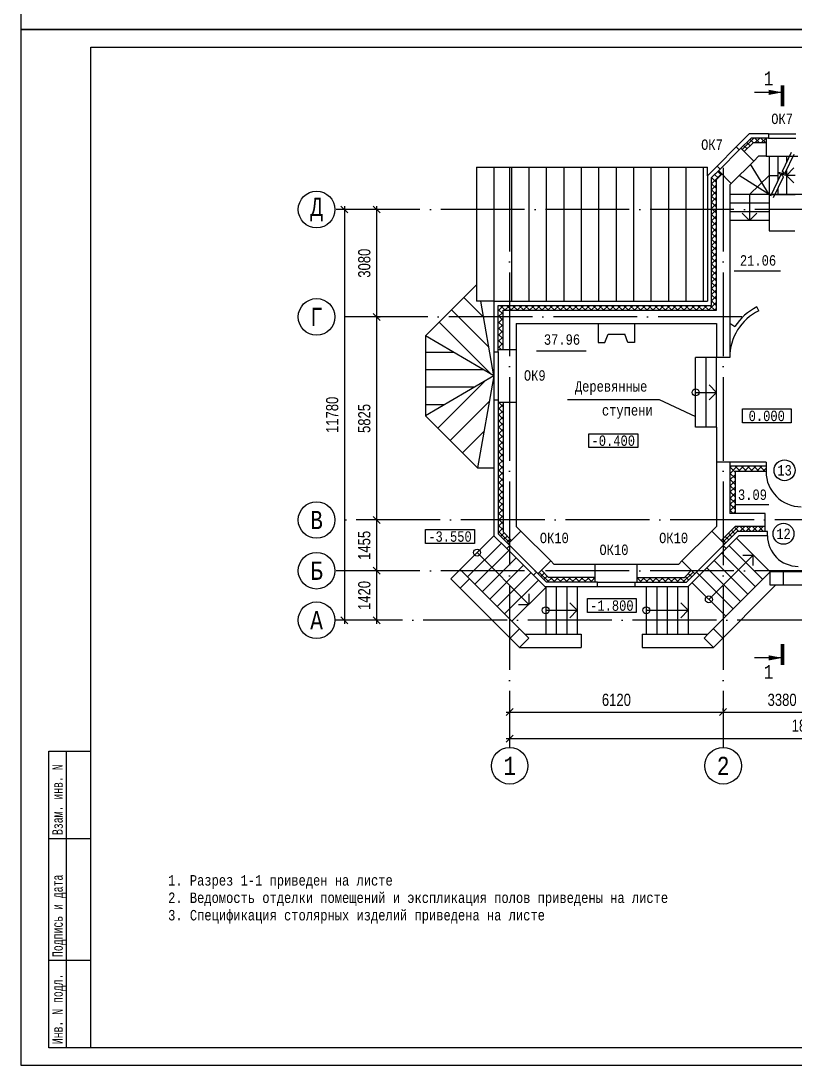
# Model space of a CAD drawing. Extents: x 0 to 84000, y 0 to 59400.
# Drawn here: x 0 to 22192, y 0 to 29950 of the extents above; entities that cross this region are included whole.
import ezdxf
from ezdxf.enums import TextEntityAlignment as Align

# ---------------------------------------------------------------- set-up
doc = ezdxf.new("R2010")
doc.units = 0
doc.header["$LTSCALE"] = 100
doc.header["$MEASUREMENT"] = 0
doc.linetypes.add('ACAD_ISO04W100', pattern=[30, 24, -3, 0, -3])
doc.layers.get('0').update_dxf_attribs({"linetype": 'CONTINUOUS'})
doc.layers.get('DEFPOINTS').update_dxf_attribs({"linetype": 'CONTINUOUS'})
doc.layers.add('55', color=250, linetype='CONTINUOUS')
doc.styles.add('1', font='TXT', dxfattribs={"width": 0.8})
doc.styles.add('STYLE1', font='monotxt.shx', dxfattribs={"width": 0.8})
doc.dimstyles.get("Standard").update_dxf_attribs({"dimtxt": 0.18, "dimasz": 0.18, "dimexe": 0.18, "dimexo": 0.0625, "dimgap": 0.09, "dimtad": 0, "dimtih": 1, "dimtoh": 1, "dimdec": 4, "dimzin": 0, "dimdsep": 46, "dimtxsty": 'Standard', "dimcen": 0.09, "dimadec": 0, "dimazin": 0, "dimtfac": 1, "dimtdec": 4, "dimtofl": 0, "dimtmove": 0, "dimatfit": 3, "dimfxl": 1, "dimtolj": 1, "dimtzin": 0, "dimarcsym": 0})

# ---------------------------------------------------------------- blocks, each defined once
blk = doc.blocks.new('_OBLIQUE')
at = {"color": 0, "linetype": 'ByBlock'}
blk.add_line((-0.5, -0.5), (0.5, 0.5), dxfattribs=at)
blk = doc.blocks.new('*D1')
at = {"layer": '55', "color": 0, "linetype": 'Continuous', "lineweight": -2, "transparency": 16777216}
for p, q in [((10195, 24640), (10195, 21360)), ((10145, 24540), (10095, 24540)), ((10145, 21460), (10095, 21460))]:
    blk.add_line(p, q, dxfattribs=at)
at = {"layer": 'DEFPOINTS', "color": 0, "linetype": 'Continuous', "transparency": 16777216}
for p in [(10195, 24540), (10195, 21460), (10195, 21460)]:
    blk.add_point(p, dxfattribs=at)
at = {"layer": '55', "color": 0, "linetype": 'Continuous', "lineweight": -2, "transparency": 16777216, "xscale": 200, "yscale": 200, "zscale": 200}
for p, rotation in [((10195, 24540), 90), ((10195, 21460), 270)]:
    blk.add_blockref('_OBLIQUE', p, dxfattribs=dict(at, rotation=rotation))
at = {"layer": '55', "color": 0, "linetype": 'Continuous', "transparency": 16777216, "insert": (9845, 23000), "char_height": 350, "attachment_point": 5, "rotation": 90, "style": '1'}
blk.add_mtext('\\A1;3080', dxfattribs=at)
blk = doc.blocks.new('*D2')
at = {"layer": '55', "color": 0, "linetype": 'Continuous', "lineweight": -2, "transparency": 16777216}
for p, q in [((10195, 21560), (10195, 15535)), ((10245, 21460), (10295, 21460)), ((10145, 15635), (10095, 15635))]:
    blk.add_line(p, q, dxfattribs=at)
at = {"layer": 'DEFPOINTS', "color": 0, "linetype": 'Continuous', "transparency": 16777216}
for p in [(10195, 21460), (10195, 15635), (10195, 15635)]:
    blk.add_point(p, dxfattribs=at)
at = {"layer": '55', "color": 0, "linetype": 'Continuous', "lineweight": -2, "transparency": 16777216, "xscale": 200, "yscale": 200, "zscale": 200}
for p, rotation in [((10195, 21460), 90), ((10195, 15635), 270)]:
    blk.add_blockref('_OBLIQUE', p, dxfattribs=dict(at, rotation=rotation))
at = {"layer": '55', "color": 0, "linetype": 'Continuous', "transparency": 16777216, "insert": (9845, 18547), "char_height": 350, "attachment_point": 5, "rotation": 90, "style": '1'}
blk.add_mtext('\\A1;5825', dxfattribs=at)
blk = doc.blocks.new('*D3')
at = {"layer": '55', "color": 0, "linetype": 'Continuous', "lineweight": -2, "transparency": 16777216}
for p, q in [((10145, 15635), (10095, 15635)), ((10195, 15735), (10195, 14080)), ((10145, 14180), (10095, 14180))]:
    blk.add_line(p, q, dxfattribs=at)
at = {"layer": 'DEFPOINTS', "color": 0, "linetype": 'Continuous', "transparency": 16777216}
for p in [(10195, 15635), (10195, 14180), (10195, 14180)]:
    blk.add_point(p, dxfattribs=at)
at = {"layer": '55', "color": 0, "linetype": 'Continuous', "lineweight": -2, "transparency": 16777216, "xscale": 200, "yscale": 200, "zscale": 200}
for p, rotation in [((10195, 15635), 90), ((10195, 14180), 270)]:
    blk.add_blockref('_OBLIQUE', p, dxfattribs=dict(at, rotation=rotation))
at = {"layer": '55', "color": 0, "linetype": 'Continuous', "transparency": 16777216, "insert": (9845, 14907), "char_height": 350, "attachment_point": 5, "rotation": 90, "style": '1'}
blk.add_mtext('\\A1;1455', dxfattribs=at)
blk = doc.blocks.new('*D4')
at = {"layer": '55', "color": 0, "linetype": 'Continuous', "lineweight": -2, "transparency": 16777216}
for p, q in [((10145, 14180), (10095, 14180)), ((10195, 14280), (10195, 12660)), ((10145, 12760), (10095, 12760))]:
    blk.add_line(p, q, dxfattribs=at)
at = {"layer": 'DEFPOINTS', "color": 0, "linetype": 'Continuous', "transparency": 16777216}
for p in [(10195, 14180), (10195, 12760), (10195, 12760)]:
    blk.add_point(p, dxfattribs=at)
at = {"layer": '55', "color": 0, "linetype": 'Continuous', "lineweight": -2, "transparency": 16777216, "xscale": 200, "yscale": 200, "zscale": 200}
for p, rotation in [((10195, 14180), 90), ((10195, 12760), 270)]:
    blk.add_blockref('_OBLIQUE', p, dxfattribs=dict(at, rotation=rotation))
at = {"layer": '55', "color": 0, "linetype": 'Continuous', "transparency": 16777216, "insert": (9845, 13470), "char_height": 350, "attachment_point": 5, "rotation": 90, "style": '1'}
blk.add_mtext('\\A1;1420', dxfattribs=at)
blk = doc.blocks.new('*D5')
at = {"layer": '55', "color": 0, "linetype": 'Continuous', "lineweight": -2, "transparency": 16777216}
for p, q in [((9275, 24640), (9275, 12660)), ((9225, 24540), (9175, 24540)), ((9225, 12760), (9175, 12760))]:
    blk.add_line(p, q, dxfattribs=at)
at = {"layer": 'DEFPOINTS', "color": 0, "linetype": 'Continuous', "transparency": 16777216}
for p in [(9275, 24540), (9275, 12760), (9275, 12760)]:
    blk.add_point(p, dxfattribs=at)
at = {"layer": '55', "color": 0, "linetype": 'Continuous', "lineweight": -2, "transparency": 16777216, "xscale": 200, "yscale": 200, "zscale": 200}
for p, rotation in [((9275, 24540), 90), ((9275, 12760), 270)]:
    blk.add_blockref('_OBLIQUE', p, dxfattribs=dict(at, rotation=rotation))
at = {"layer": '55', "color": 0, "linetype": 'Continuous', "transparency": 16777216, "insert": (8925, 18650), "char_height": 350, "attachment_point": 5, "rotation": 90, "style": '1'}
blk.add_mtext('\\A1;11780', dxfattribs=at)
blk = doc.blocks.new('*D7')
at = {"layer": '55', "color": 0, "linetype": 'Continuous', "lineweight": -2, "transparency": 16777216}
for p, q in [((20130, 10175), (20130, 10225)), ((13910, 10125), (20230, 10125)), ((14010, 10075), (14010, 10025))]:
    blk.add_line(p, q, dxfattribs=at)
at = {"layer": 'DEFPOINTS', "color": 0, "linetype": 'Continuous', "transparency": 16777216}
for p in [(14010, 10125), (20130, 10125), (20130, 10125)]:
    blk.add_point(p, dxfattribs=at)
at = {"layer": '55', "color": 0, "linetype": 'Continuous', "lineweight": -2, "transparency": 16777216, "xscale": 200, "yscale": 200, "zscale": 200, "rotation": 180}
blk.add_blockref('_OBLIQUE', (14010, 10125), dxfattribs=at)
at = {"layer": '55', "color": 0, "linetype": 'Continuous', "lineweight": -2, "transparency": 16777216, "xscale": 200, "yscale": 200, "zscale": 200}
blk.add_blockref('_OBLIQUE', (20130, 10125), dxfattribs=at)
at = {"layer": '55', "color": 0, "linetype": 'Continuous', "transparency": 16777216, "insert": (17070, 10475), "char_height": 350, "attachment_point": 5, "style": '1'}
blk.add_mtext('\\A1;6120', dxfattribs=at)
blk = doc.blocks.new('*D8')
at = {"layer": '55', "color": 0, "linetype": 'Continuous', "lineweight": -2, "transparency": 16777216}
for p, q in [((20130, 10175), (20130, 10225)), ((23510, 10175), (23510, 10225)), ((20030, 10125), (23610, 10125))]:
    blk.add_line(p, q, dxfattribs=at)
at = {"layer": 'DEFPOINTS', "color": 0, "linetype": 'Continuous', "transparency": 16777216}
for p in [(20130, 10125), (23510, 10125), (23510, 10125)]:
    blk.add_point(p, dxfattribs=at)
at = {"layer": '55', "color": 0, "linetype": 'Continuous', "lineweight": -2, "transparency": 16777216, "xscale": 200, "yscale": 200, "zscale": 200, "rotation": 180}
blk.add_blockref('_OBLIQUE', (20130, 10125), dxfattribs=at)
at = {"layer": '55', "color": 0, "linetype": 'Continuous', "lineweight": -2, "transparency": 16777216, "xscale": 200, "yscale": 200, "zscale": 200}
blk.add_blockref('_OBLIQUE', (23510, 10125), dxfattribs=at)
at = {"layer": '55', "color": 0, "linetype": 'Continuous', "transparency": 16777216, "insert": (21820, 10475), "char_height": 350, "attachment_point": 5, "style": '1'}
blk.add_mtext('\\A1;3380', dxfattribs=at)
blk = doc.blocks.new('*D11')
at = {"layer": '55', "color": 0, "linetype": 'Continuous', "lineweight": -2, "transparency": 16777216}
for p, q in [((13910, 9365), (32450, 9365)), ((14010, 9315), (14010, 9265)), ((32350, 9415), (32350, 9465))]:
    blk.add_line(p, q, dxfattribs=at)
at = {"layer": 'DEFPOINTS', "color": 0, "linetype": 'Continuous', "transparency": 16777216}
for p in [(14010, 9365), (32350, 9365), (32350, 9365)]:
    blk.add_point(p, dxfattribs=at)
at = {"layer": '55', "color": 0, "linetype": 'Continuous', "lineweight": -2, "transparency": 16777216, "xscale": 200, "yscale": 200, "zscale": 200, "rotation": 180}
blk.add_blockref('_OBLIQUE', (14010, 9365), dxfattribs=at)
at = {"layer": '55', "color": 0, "linetype": 'Continuous', "lineweight": -2, "transparency": 16777216, "xscale": 200, "yscale": 200, "zscale": 200}
blk.add_blockref('_OBLIQUE', (32350, 9365), dxfattribs=at)
at = {"layer": '55', "color": 0, "linetype": 'Continuous', "transparency": 16777216, "insert": (22615, 9735), "char_height": 350, "attachment_point": 5, "style": '1'}
blk.add_mtext('\\A1;18340', dxfattribs=at)
blk = doc.blocks.new('0URPLAN')
at = {"linetype": 'Continuous'}
for p, q in [((-7, -2), (-7, 2)), ((-7, 2), (7, 2)), ((7, 2), (7, -2)), ((7, -2), (-7, -2))]:
    blk.add_line(p, q, dxfattribs=at)
blk = doc.blocks.new('M2')
at = {"linetype": 'Continuous'}
blk.add_circle((0, 0), 3, dxfattribs=at)
at = {"linetype": 'Continuous', "style": 'STYLE1', "width": 0.8, "flags": 4}
blk.add_attdef('МАРКА', text='', height=3, dxfattribs=at).set_placement((0, 0), align=Align.MIDDLE)
at = {"linetype": 'Continuous', "style": 'STYLE1', "width": 0.8, "flags": 5}
blk.add_attdef('ПОЛНАЯ_МАРКА_ЭЛЕМЕНТА', (-5.5, -7.5), '', height=3, dxfattribs=at)
blk = doc.blocks.new('M1')
at = {"linetype": 'Continuous', "style": 'STYLE1', "width": 0.8, "flags": 4}
blk.add_attdef('МАРКА', text='', height=3, dxfattribs=at).set_placement((-0.5, -1.5), align=Align.CENTER)
at = {"linetype": 'Continuous', "style": 'STYLE1', "width": 0.8, "flags": 5}
blk.add_attdef('ПОЛНАЯ_МАРКА_ЭЛЕМЕНТА', (-6, -6.5), '', height=3, dxfattribs=at)

msp = doc.modelspace()

# ---------------------------------------------------------------- hatches: boundary and pattern name
at = {"layer": '55', "linetype": 'Continuous'}
h = msp.add_hatch(dxfattribs=at)
h.set_pattern_fill('ANSI37', color=0, scale=1000, style=0)
h.set_pattern_definition([(45, (-42000, -3e-11), (-88.38835, 88.38835), []), (135, (-42000, -3e-11), (-88.38835, -88.38835), [])])
h.paths.add_polyline_path([(21365, 26590), (20929.7, 26590), (20638.1, 26298.4), (20737.1, 26199.4), (20987.7, 26450), (21365, 26450)])
h = msp.add_hatch(dxfattribs=at)
h.set_pattern_fill('ANSI37', color=0, scale=1000, style=0)
h.paths.add_polyline_path([(19940, 25402.3), (20093.7, 25556), (19994.7, 25655), (19800, 25460.3), (19800, 24539.7), (19940, 24539.7)])
h.paths.add_polyline_path([(19940, 24539.7), (19800, 24539.7), (19800, 21790), (14010, 21790), (14010, 21650), (19940, 21650)])
h.paths.add_polyline_path([(14010, 21790), (13680, 21790), (13680, 21459.7), (13820, 21459.7), (13820, 21650), (14010, 21650)])
h.paths.add_polyline_path([(13820, 21459.7), (13680, 21459.7), (13680, 20525), (13820, 20525)])
h = msp.add_hatch(dxfattribs=at)
h.set_pattern_fill('ANSI37', color=0, scale=1000, style=0)
h.paths.add_polyline_path([(13820, 19015), (13680, 19015), (13680, 15634.7), (13820, 15634.7)])
h.paths.add_polyline_path([(13820, 15634.7), (13680, 15634.7), (13680, 15234.4), (13966.6, 14947.8), (14010, 14991.2), (14010, 15102.4), (13820, 15292.4)])
h = msp.add_hatch(dxfattribs=at)
h.set_pattern_fill('ANSI37', color=0, scale=1000, style=0)
h.paths.add_polyline_path([(21360, 17174.7), (20320, 17174.7), (20320, 15824.7), (20470, 15824.7), (20470, 17024.7), (21360, 17024.7)])
h = msp.add_hatch(dxfattribs=at)
h.set_pattern_fill('ANSI37', color=0, scale=1000, style=0)
h.paths.add_polyline_path([(21335, 15444.7), (20472.3, 15444.7), (20130, 15102.4), (20130, 14991.2), (20173.4, 14947.8), (20530.3, 15304.7), (21335, 15304.7)])
h.paths.add_polyline_path([(20130, 15102.4), (20074.4, 15046.8), (20130, 14991.2)])
h = msp.add_hatch(dxfattribs=at)
h.set_pattern_fill('ANSI37', color=0, scale=1000, style=0)
h.paths.add_polyline_path([(16459.7, 13850), (16459.7, 13990), (15122.4, 13990), (14932.4, 14180), (14910, 14180), (14822.2, 14092.2), (15064.4, 13850)])
h = msp.add_hatch(dxfattribs=at)
h.set_pattern_fill('ANSI37', color=0, scale=1000, style=0)
h.paths.add_polyline_path([(17669.7, 13990), (17669.7, 13850), (19075.6, 13850), (19317.8, 14092.2), (19230, 14180), (19207.6, 14180), (19017.6, 13990)])

# ---------------------------------------------------------------- linework, layer by layer
at = {"layer": '55', "color": 0, "linetype": 'Continuous'}
for p, q in [((2000, 500), (2000, 29200)), ((2000, 29200), (41500, 29200)), ((20507.3, 26337.3), (20880, 26710)), ((21430, 26710), (20880, 26710)), ((21430, 26710), (21430, 26590)), ((21430, 26710), (22210, 26710)), ((20592.2, 26252.5), (20929.7, 26590)), ((20737.1, 26199.4), (20987.7, 26450)), ((21430, 26590), (20929.7, 26590)), ((21365, 26450), (20987.7, 26450)), ((21365, 26590), (21365, 26070)), ((21430, 26590), (22210, 26590)), ((19955.8, 25785.8), (20507.3, 26337.3)), ((20040.6, 25700.9), (20592.2, 26252.5)), ((20507.3, 26337.3), (20592.2, 26252.5)), ((20638.1, 26298.4), (21005.8, 25930.7)), ((21005.8, 25930.7), (21145.1, 26070)), ((21365, 26070), (21145.1, 26070)), ((21365, 26070), (22275, 26070)), ((21445, 26070), (21445, 24970)), ((21695, 26070), (21695, 25350.6)), ((21831.4, 25638.4), (22088.2, 26180.7)), ((21911.4, 25588.4), (22168.2, 26130.7)), ((21945, 26070), (21945, 25878.3)), ((19680, 25510), (19955.8, 25785.8)), ((19955.8, 25785.8), (20040.6, 25700.9)), ((20362.4, 25287.3), (21005.8, 25930.7)), ((21445, 24970), (20917.5, 25842.5)), ((13060, 25750), (19680, 25750)), ((13060, 25750), (13060, 21910)), ((13560, 25750), (13560, 21910)), ((14060, 25750), (14060, 21910)), ((14560, 25750), (14560, 21910)), ((15060, 25750), (15060, 21910)), ((15560, 25750), (15560, 21910)), ((16060, 25750), (16060, 21910)), ((16560, 25750), (16560, 21910)), ((17060, 25750), (17060, 21910)), ((17560, 25750), (17560, 21910)), ((18060, 25750), (18060, 21910)), ((18560, 25750), (18560, 21910)), ((19060, 25750), (19060, 21910)), ((19560, 25750), (19560, 21910)), ((19680, 25510), (19680, 25750)), ((19680, 25510), (19680, 21910)), ((20040.6, 25700.9), (19800, 25460.3)), ((19800, 21790), (19800, 25460.3)), ((20093.7, 25556), (19940, 25402.3)), ((19994.7, 25655), (20362.4, 25287.3)), ((21445, 24970), (20587.5, 25512.5)), ((21445, 25520), (20882.5, 24970)), ((21445, 25520), (21695, 25520)), ((21495.8, 24930), (21780, 25530)), ((21575.8, 24880), (21860, 25480)), ((21706.7, 25609), (21886.5, 25568.1)), ((21780, 25530), (21706.7, 25609)), ((21860, 25480), (21786.7, 25559)), ((21786.7, 25559), (21966.5, 25518.1)), ((21886.5, 25568.1), (21831.4, 25638.4)), ((21966.5, 25518.1), (21911.4, 25588.4)), ((22157.1, 25732.1), (21945, 25520)), ((21945, 25659.4), (21945, 24970)), ((22195, 25520), (21945, 25520)), ((22157.1, 25307.9), (21945, 25520)), ((19940, 21650), (19940, 25402.3)), ((20320, 25244.9), (20362.4, 25287.3)), ((20320, 25244.9), (20320, 20294.7)), ((21445, 24970), (20320, 24970)), ((20882.5, 24970), (20882.5, 24220)), ((21445, 24970), (22195, 24970)), ((23320, 24970), (21445, 24970)), ((21445, 24970), (21445, 23930)), ((21695, 25131.7), (21695, 24970)), ((21445, 24720), (20320, 24720)), ((21445, 24470), (20320, 24470)), ((20670.4, 24432.1), (20882.5, 24220)), ((21094.6, 24432.1), (20882.5, 24220)), ((21445, 24220), (20320, 24220)), ((21445, 23930), (22180, 23930)), ((20450, 22780), (21770, 22780)), ((13060, 22377.1), (11600, 20917.1)), ((13262.4, 21451.8), (12698.6, 22015.7)), ((13560, 21910), (13060, 21910)), ((13560, 19770), (13181.4, 21910)), ((13560, 21910), (19680, 21910)), ((13560, 21910), (13560, 20460)), ((13414.4, 20592.7), (12345, 21662.1)), ((13680, 20460), (13680, 21790)), ((13680, 21790), (19800, 21790)), ((13820, 21650), (19940, 21650)), ((13820, 20525), (13820, 21650)), ((21151.2, 21637.3), (21097.7, 21744.7)), ((13487.7, 19812.3), (11991.4, 21308.6)), ((14200, 21270), (19940, 21270)), ((14200, 21270), (14200, 20525)), ((16550, 21270), (16550, 20730)), ((17590, 21270), (17590, 20730)), ((19940, 21270), (19940, 20294.7)), ((20320, 21280), (20466, 21184.1)), ((11600, 20917.1), (11600, 18622.9)), ((13560, 19770), (11600, 20917.1)), ((16550, 20730), (16740, 20730)), ((16740, 20730), (16830, 20960)), ((16830, 20960), (17310, 20960)), ((17400, 20730), (17310, 20960)), ((17590, 20730), (17400, 20730)), ((11600, 20450), (12398.1, 20450)), ((13560, 20460), (13680, 20460)), ((13560, 20460), (13560, 19080)), ((13680, 20525), (14200, 20525)), ((13680, 20460), (13680, 19080)), ((14200, 20525), (14200, 19015)), ((14780, 20490), (16200, 20490)), ((19940, 20294.7), (19340, 20294.7)), ((19340, 18294.7), (19340, 20294.7)), ((19640, 18294.7), (19640, 20294.7)), ((20320, 20294.7), (19940, 20294.7)), ((19940, 18294.7), (19940, 20294.7)), ((11600, 19950), (13252.4, 19950)), ((13560, 19770), (11600, 18622.9)), ((13560, 19770), (13092.9, 17130)), ((13294.8, 19614.8), (11951.4, 18271.4)), ((19727.9, 19506.8), (19940, 19294.7)), ((11600, 19450), (13013.2, 19450)), ((19340, 19294.7), (19940, 19294.7)), ((19727.9, 19082.6), (19940, 19294.7)), ((11600, 18950), (12130, 18950)), ((13431.6, 19044.5), (12305, 17917.9)), ((13560, 19080), (13560, 15184.7)), ((13560, 19080), (13680, 19080)), ((13680, 19080), (13680, 15234.4)), ((13680, 19015), (14200, 19015)), ((13820, 19015), (13820, 15292.4)), ((14200, 19015), (14200, 15449.8)), ((15670, 19090), (18300, 19090)), ((18300, 19090), (19340, 18600)), ((13092.9, 17130), (11600, 18622.9)), ((19940, 18294.7), (19340, 18294.7)), ((19940, 18294.7), (19940, 17294.7)), ((13279.6, 18185.4), (12658.6, 17564.3)), ((13092.9, 17130), (13560, 17130)), ((20320, 17294.7), (19940, 17294.7)), ((19940, 17294.7), (19940, 15449.8)), ((21360, 17294.7), (20320, 17294.7)), ((20320, 17294.7), (20320, 15824.7)), ((21360, 17174.7), (20320, 17174.7)), ((21360, 17294.7), (21360, 17174.7)), ((21360, 17174.7), (21360, 17024.7)), ((21360, 17024.7), (20470, 17024.7)), ((20470, 17024.7), (20470, 15824.7)), ((21440, 16070), (20470, 16070)), ((13560, 15730), (13560, 15184.7)), ((14200, 15665), (14200, 15449.8)), ((21335, 15824.7), (20320, 15824.7)), ((21335, 15304.7), (21335, 15824.7)), ((14065.6, 15046.8), (13820, 15292.4)), ((13966.6, 14947.8), (14334.3, 15315.5)), ((14334.3, 15315.5), (14200, 15449.8)), ((14334.3, 15315.5), (15189.9, 14459.9)), ((19805.7, 15315.5), (18950.1, 14459.9)), ((19805.7, 15315.5), (19940, 15449.8)), ((20173.4, 14947.8), (19805.7, 15315.5)), ((20074.4, 15046.8), (20472.3, 15444.7)), ((20127.5, 14901.9), (20530.3, 15304.7)), ((21335, 15444.7), (20472.3, 15444.7)), ((21400, 15304.7), (20530.3, 15304.7)), ((21400, 15184.7), (21400, 15304.7)), ((12591.3, 14216), (13560, 15184.7)), ((13927.7, 14817), (13560, 15184.7)), ((14012.5, 14901.9), (13680, 15234.4)), ((20212.3, 14817), (20580, 15184.7)), ((21477.5, 14144.7), (20508.7, 15113.4)), ((21400, 15184.7), (20580, 15184.7)), ((12803.4, 14003.8), (13772.1, 14972.6)), ((13015.5, 13791.7), (13984.3, 14760.4)), ((13075.6, 14700.3), (14560.6, 13215.4)), ((13927.7, 14817), (14012.5, 14901.9)), ((13927.7, 14817), (14691.4, 14053.3)), ((14012.5, 14901.9), (14776.2, 14138.2)), ((20127.5, 14901.9), (19363.8, 14138.2)), ((20212.3, 14817), (19448.6, 14053.3)), ((21053.2, 13720.4), (20084.5, 14689.2)), ((20212.3, 14817), (20127.5, 14901.9)), ((21265.3, 13932.6), (20296.6, 14901.3)), ((13227.7, 13579.6), (14196.4, 14548.3)), ((14822.2, 14092.2), (15189.9, 14459.9)), ((15279.8, 14370), (15189.9, 14459.9)), ((18860.2, 14370), (18950.1, 14459.9)), ((19317.8, 14092.2), (18950.1, 14459.9)), ((19720.3, 13356.3), (20993.1, 14629.1)), ((20841.1, 13508.3), (19872.3, 14477)), ((20693.1, 14629.1), (20993.1, 14629.1)), ((20993.1, 14329.1), (20993.1, 14629.1)), ((12591.3, 14216), (12322.6, 13947.3)), ((14447.2, 12360), (12591.3, 14216)), ((13439.8, 13367.4), (14408.5, 14336.2)), ((13651.9, 13155.3), (14620.7, 14124)), ((14691.4, 14053.3), (14776.2, 14138.2)), ((14776.2, 14138.2), (15064.4, 13850)), ((14921.2, 14191.2), (15122.4, 13990)), ((15279.8, 14370), (16459.7, 14370)), ((16459.7, 13850), (16459.7, 14370)), ((16459.7, 14370), (17669.7, 14370)), ((17669.7, 14370), (18860.2, 14370)), ((17669.7, 13850), (17669.7, 14370)), ((19218.8, 14191.2), (19017.6, 13990)), ((19363.8, 14138.2), (19075.6, 13850)), ((19448.6, 14053.3), (19363.8, 14138.2)), ((20628.9, 13296.2), (19660.2, 14264.9)), ((19692.8, 12360), (21477.5, 14144.7)), ((23060, 14144.7), (21477.5, 14144.7)), ((21477.5, 13764.7), (21477.5, 14144.7)), ((21857.5, 13764.7), (21857.5, 14144.7)), ((14289.8, 11980), (12322.6, 13947.3)), ((12860, 13947.3), (12591.3, 13678.6)), ((13864.1, 12943.2), (14832.8, 13911.9)), ((15014.7, 13730), (14691.4, 14053.3)), ((16524.7, 13850), (15064.4, 13850)), ((16459.7, 13990), (15122.4, 13990)), ((16524.7, 13730), (16524.7, 13850)), ((16524.7, 13850), (17604.7, 13850)), ((17604.7, 13730), (17604.7, 13850)), ((17604.7, 13850), (19075.6, 13850)), ((17669.7, 13990), (19017.6, 13990)), ((19125.3, 13730), (19448.6, 14053.3)), ((20204.7, 12871.9), (19235.9, 13840.6)), ((20416.8, 13084), (19448.1, 14052.8)), ((14076.2, 12731), (15044.9, 13699.8)), ((14560.6, 13515.4), (14560.6, 13215.4)), ((15014.7, 13730), (16524.7, 13730)), ((15044.9, 13730), (15044.9, 12360)), ((15344.9, 13730), (15344.9, 12360)), ((15644.9, 13730), (15644.9, 12360)), ((15944.9, 13730), (15944.9, 12360)), ((16524.7, 13730), (17604.7, 13730)), ((17604.7, 13730), (19125.3, 13730)), ((17925.3, 13730), (17925.3, 12360)), ((18225.3, 13730), (18225.3, 12360)), ((18525.3, 13730), (18525.3, 12360)), ((18825.3, 13730), (18825.3, 12360)), ((19125.3, 13730), (19125.3, 12360)), ((19850.2, 11980), (21634.9, 13764.7)), ((21634.9, 13764.7), (21477.5, 13764.7)), ((23060, 13764.7), (21634.9, 13764.7)), ((14260.6, 13215.4), (14560.6, 13215.4)), ((15732.8, 13257.1), (15944.9, 13045)), ((18913.2, 13257.1), (19125.3, 13045)), ((15044.9, 13045), (15944.9, 13045)), ((15732.8, 12832.9), (15944.9, 13045)), ((17925.3, 13045), (19125.3, 13045)), ((18913.2, 12832.9), (19125.3, 13045)), ((14289.8, 12517.4), (14021.1, 12248.7)), ((14447.2, 12360), (16060, 12360)), ((14447.2, 12360), (14558.5, 12248.7)), ((16060, 12360), (16060, 11980)), ((17810, 12360), (17810, 11980)), ((17810, 12360), (19692.8, 12360)), ((19692.8, 12360), (19581.5, 12248.7)), ((19850.2, 12517.4), (20118.9, 12248.7)), ((14558.5, 12248.7), (14289.8, 11980)), ((19581.5, 12248.7), (19850.2, 11980)), ((14289.8, 11980), (16060, 11980)), ((17810, 11980), (19850.2, 11980)), ((800, 500), (800, 9000)), ((800, 9000), (2000, 9000)), ((1306, 500), (1306, 9000)), ((800, 6500), (2000, 6500)), ((2000, 3000), (800, 3000)), ((2000, 500), (800, 500)), ((41500, 500), (2000, 500))]:
    msp.add_line(p, q, dxfattribs=at)
at = {"layer": '55', "color": 0, "linetype": 'ACAD_ISO04W100'}
for p, q in [((14010, 25735), (14010, 9110)), ((20130, 25735), (20130, 9110)), ((35440, 24539.7), (9000, 24539.7)), ((20665, 21459.7), (9000, 21459.7)), ((24015, 15634.7), (9000, 15634.7)), ((35440, 14180), (9000, 14180)), ((28935, 12760), (9000, 12760))]:
    msp.add_line(p, q, dxfattribs=at)
at = {"layer": '55', "color": 0}
for points in [[(42000, 29700), (42000, 59400), (0, 59400), (0, 29700)], [(42000, 0), (42000, 29700), (0, 29700), (0, 0)]]:
    msp.add_lwpolyline(points, close=True, dxfattribs=at)
at = {"layer": '55', "color": 0, "linetype": 'Continuous'}
for points in [[(21830, 27900), (21030, 27900)], [(21830, 11680), (21030, 11680)]]:
    msp.add_lwpolyline(points, dxfattribs=at)
for points in [[(21830, 27900, 0, 150, 0), (21430, 27900, 150, 150, 0)], [(21830, 11680, 0, 150, 0), (21430, 11680, 150, 150, 0)]]:
    msp.add_lwpolyline(points, format="xyseb", dxfattribs=at)
at = {"layer": '55', "color": 0, "linetype": 'Continuous', "const_width": 100}
for points in [[(21830, 27500), (21830, 28100)], [(21830, 12080), (21830, 11480)]]:
    msp.add_lwpolyline(points, dxfattribs=at)
at = {"layer": '55', "color": 0, "linetype": 'Continuous'}
for centre, radius in [((8475, 24539.7), 525), ((8475, 21459.7), 525), ((19340, 19294.7), 100), ((8475, 15634.7), 525), ((8475, 14180), 525), ((13075.6, 14700.3), 100), ((8475, 12760), 525), ((19720.3, 13356.3), 100), ((15044.9, 13045), 100), ((17925.3, 13045), 100), ((14010, 8585), 525), ((20130, 8585), 525)]:
    msp.add_circle(centre, radius, dxfattribs=at)
for centre, radius, start, end in [((21820, 20294.7), 1500, 116.47969, 180), ((21820, 20294.7), 1620, 116.47969, 146.70029), ((22370, 17024.7), 1010, 180, 270), ((22280, 15184.7), 880, 180, 270)]:
    msp.add_arc(centre, radius, start, end, dxfattribs=at)

# ---------------------------------------------------------------- block references
ref = msp.add_blockref('M1', (21870, 27140), dxfattribs=dict(at, xscale=100, yscale=100, zscale=100))
ref.add_attrib('МАРКА', 'ОК7', dxfattribs={"layer": '0', "linetype": 'Continuous', "height": 300, "style": 'STYLE1', "width": 0.8}).set_placement((21820, 26990), align=Align.CENTER)
ref = msp.add_blockref('M1', (19860, 26400), dxfattribs=dict(at, xscale=100, yscale=100, zscale=100))
ref.add_attrib('МАРКА', 'ОК7', dxfattribs={"layer": '0', "linetype": 'Continuous', "height": 300, "style": 'STYLE1', "width": 0.8}).set_placement((19810, 26250), align=Align.CENTER)
ref = msp.add_blockref('M1', (14780, 19780), dxfattribs=dict(at, xscale=100, yscale=100, zscale=100))
ref.add_attrib('МАРКА', 'ОК9', dxfattribs={"layer": '0', "linetype": 'Continuous', "height": 300, "style": 'STYLE1', "width": 0.8}).set_placement((14730, 19630), align=Align.CENTER)
at = {"layer": '55', "color": 0, "linetype": 'Continuous', "xscale": 100, "yscale": 100, "zscale": 100}
for p in [(21380, 18620), (16980, 17910), (16980.6, 17910), (12300, 15160), (16940, 13180)]:
    msp.add_blockref('0URPLAN', p, dxfattribs=at)
at = {"layer": '55', "color": 0, "linetype": 'Continuous'}
ref = msp.add_blockref('M2', (21890, 17060), dxfattribs=dict(at, xscale=100, yscale=100, zscale=100))
ref.add_attrib('МАРКА', '13', dxfattribs={"layer": '0', "linetype": 'Continuous', "height": 300, "style": 'STYLE1', "width": 0.8}).set_placement((21890, 17060), align=Align.MIDDLE)
ref = msp.add_blockref('M1', (15340, 15120), dxfattribs=dict(at, xscale=100, yscale=100, zscale=100))
ref.add_attrib('МАРКА', 'ОК10', dxfattribs={"layer": '0', "linetype": 'Continuous', "height": 300, "style": 'STYLE1', "width": 0.8}).set_placement((15290, 14970), align=Align.CENTER)
ref = msp.add_blockref('M1', (18760, 15120), dxfattribs=dict(at, xscale=100, yscale=100, zscale=100))
ref.add_attrib('МАРКА', 'ОК10', dxfattribs={"layer": '0', "linetype": 'Continuous', "height": 300, "style": 'STYLE1', "width": 0.8}).set_placement((18710, 14970), align=Align.CENTER)
ref = msp.add_blockref('M2', (21860, 15240), dxfattribs=dict(at, xscale=100, yscale=100, zscale=100))
ref.add_attrib('МАРКА', '12', dxfattribs={"layer": '0', "linetype": 'Continuous', "height": 300, "style": 'STYLE1', "width": 0.8}).set_placement((21860, 15240), align=Align.MIDDLE)
ref = msp.add_blockref('M1', (17050, 14780), dxfattribs=dict(at, xscale=100, yscale=100, zscale=100))
ref.add_attrib('МАРКА', 'ОК10', dxfattribs={"layer": '0', "linetype": 'Continuous', "height": 300, "style": 'STYLE1', "width": 0.8}).set_placement((17000, 14630), align=Align.CENTER)

# ---------------------------------------------------------------- texts
at = {"layer": '55', "color": 0, "linetype": 'Continuous', "style": 'STYLE1', "width": 0.8}
for s, height, p in [('1', 400, (21430, 28300)), ('Д', 525, (8475, 24539.7)), ('Г', 525, (8475, 21459.7)), ('0.000', 300, (21380, 18620)), ('-0.400', 300, (16980, 17910)), ('-0.400', 300, (16980.6, 17910)), ('В', 525, (8475, 15634.7)), ('-3.550', 300, (12300, 15160)), ('Б', 525, (8475, 14180)), ('-1.800', 300, (16940, 13180)), ('А', 525, (8475, 12760)), ('1', 400, (21430, 11280)), ('1', 525, (14010, 8585)), ('2', 525, (20130, 8585))]:
    msp.add_text(s, height=height, dxfattribs=at).set_placement(p, align=Align.MIDDLE)
for s, p in [('21.06', (21130, 22930)), ('37.96', (15510, 20660)), ('3.09', (20970, 16210))]:
    msp.add_text(s, height=300, dxfattribs=at).set_placement(p, align=Align.CENTER)
for s, p in [('Деревянные', (17956.8, 19316.5)), ('ступени', (18109.1, 18630.9))]:
    msp.add_text(s, height=300, dxfattribs=at).set_placement(p, align=Align.RIGHT)
at = {"layer": '55', "color": 0, "linetype": 'Continuous', "style": 'STYLE1', "width": 0.65}
for s, p in [('Взам. инв. N', (1200, 6600)), ('Подпись и дата', (1200, 3100)), ('Инв. N подл.', (1200, 600))]:
    msp.add_text(s, height=300, rotation=90, dxfattribs=at).set_placement(p)
at = {"layer": '55', "color": 0, "linetype": 'Continuous', "style": 'STYLE1', "width": 0.8}
for s, p in [('1. Разрез 1-1 приведен на листе', (4220, 5150)), ('2. Ведомость отделки помещений и экспликация полов приведены на листе', (4220, 4650)), ('3. Спецификация столярных изделий приведена на листе', (4220, 4150))]:
    msp.add_text(s, height=300, dxfattribs=at).set_placement(p)

# ---------------------------------------------------------------- dimensions: what is measured, and where the dimension line sits
at = {"layer": '55', "color": 0, "linetype": 'Continuous'}
for base, p1, p2, picture, middle in [((9275, 12760), (9275, 24539.7), (9275, 12760), '*D5', (8925, 18649.8)), ((10195, 21459.7), (10195, 24539.7), (10195, 21459.7), '*D1', (9845, 22999.7)), ((10195, 15634.7), (10195, 21459.7), (10195, 15634.7), '*D2', (9845, 18547.2)), ((10195, 14180), (10195, 15634.7), (10195, 14180), '*D3', (9845, 14907.3)), ((10195, 12760), (10195, 14180), (10195, 12760), '*D4', (9845, 13470))]:
    dim = msp.add_linear_dim(base=base, p1=p1, p2=p2, angle=90, dimstyle='Standard', override={"dimscale": 100, "dimtxt": 3.5, "dimasz": 2, "dimexe": 1, "dimexo": 0.5, "dimtih": 0, "dimtoh": 0, "dimdec": 0, "dimtxsty": '1', "dimblk1": 'OBLIQUE', "dimblk2": 'OBLIQUE', "dimsah": 1, "dimdle": 1, "dimtdec": 0, "dimtix": 1, "dimtofl": 1, "dimtmove": 2, "dimtvp": 1}, dxfattribs=at)
    dim.commit()
    dim.dimension.update_dxf_attribs({"geometry": picture, "text_midpoint": middle})
for base, p1, p2, picture, middle in [((20130, 10125), (14010, 10125), (20130, 10125), '*D7', (17070, 10475)), ((23510, 10125), (20130, 10125), (23510, 10125), '*D8', (21820, 10475))]:
    dim = msp.add_linear_dim(base=base, p1=p1, p2=p2, dimstyle='Standard', override={"dimscale": 100, "dimtxt": 3.5, "dimasz": 2, "dimexe": 1, "dimexo": 0.5, "dimtih": 0, "dimtoh": 0, "dimdec": 0, "dimtxsty": '1', "dimblk1": 'OBLIQUE', "dimblk2": 'OBLIQUE', "dimsah": 1, "dimdle": 1, "dimtdec": 0, "dimtix": 1, "dimtofl": 1, "dimtmove": 2, "dimtvp": 1}, dxfattribs=at)
    dim.commit()
    dim.dimension.update_dxf_attribs({"geometry": picture, "text_midpoint": middle})
dim = msp.add_linear_dim(base=(32350, 9365), p1=(14010, 9365), p2=(32350, 9365), dimstyle='Standard', override={"dimscale": 100, "dimtxt": 3.5, "dimasz": 2, "dimexe": 1, "dimexo": 0.5, "dimtih": 0, "dimtoh": 0, "dimdec": 0, "dimtxsty": '1', "dimblk1": 'OBLIQUE', "dimblk2": 'OBLIQUE', "dimsah": 1, "dimdle": 1, "dimtdec": 0, "dimtix": 1, "dimtofl": 1, "dimtmove": 2, "dimtvp": 1}, dxfattribs=at)
dim.commit()
dim.dimension.update_dxf_attribs({"geometry": '*D11', "text_midpoint": (22615, 9735), "dimtype": 160})

doc.saveas('drawing.dxf')
